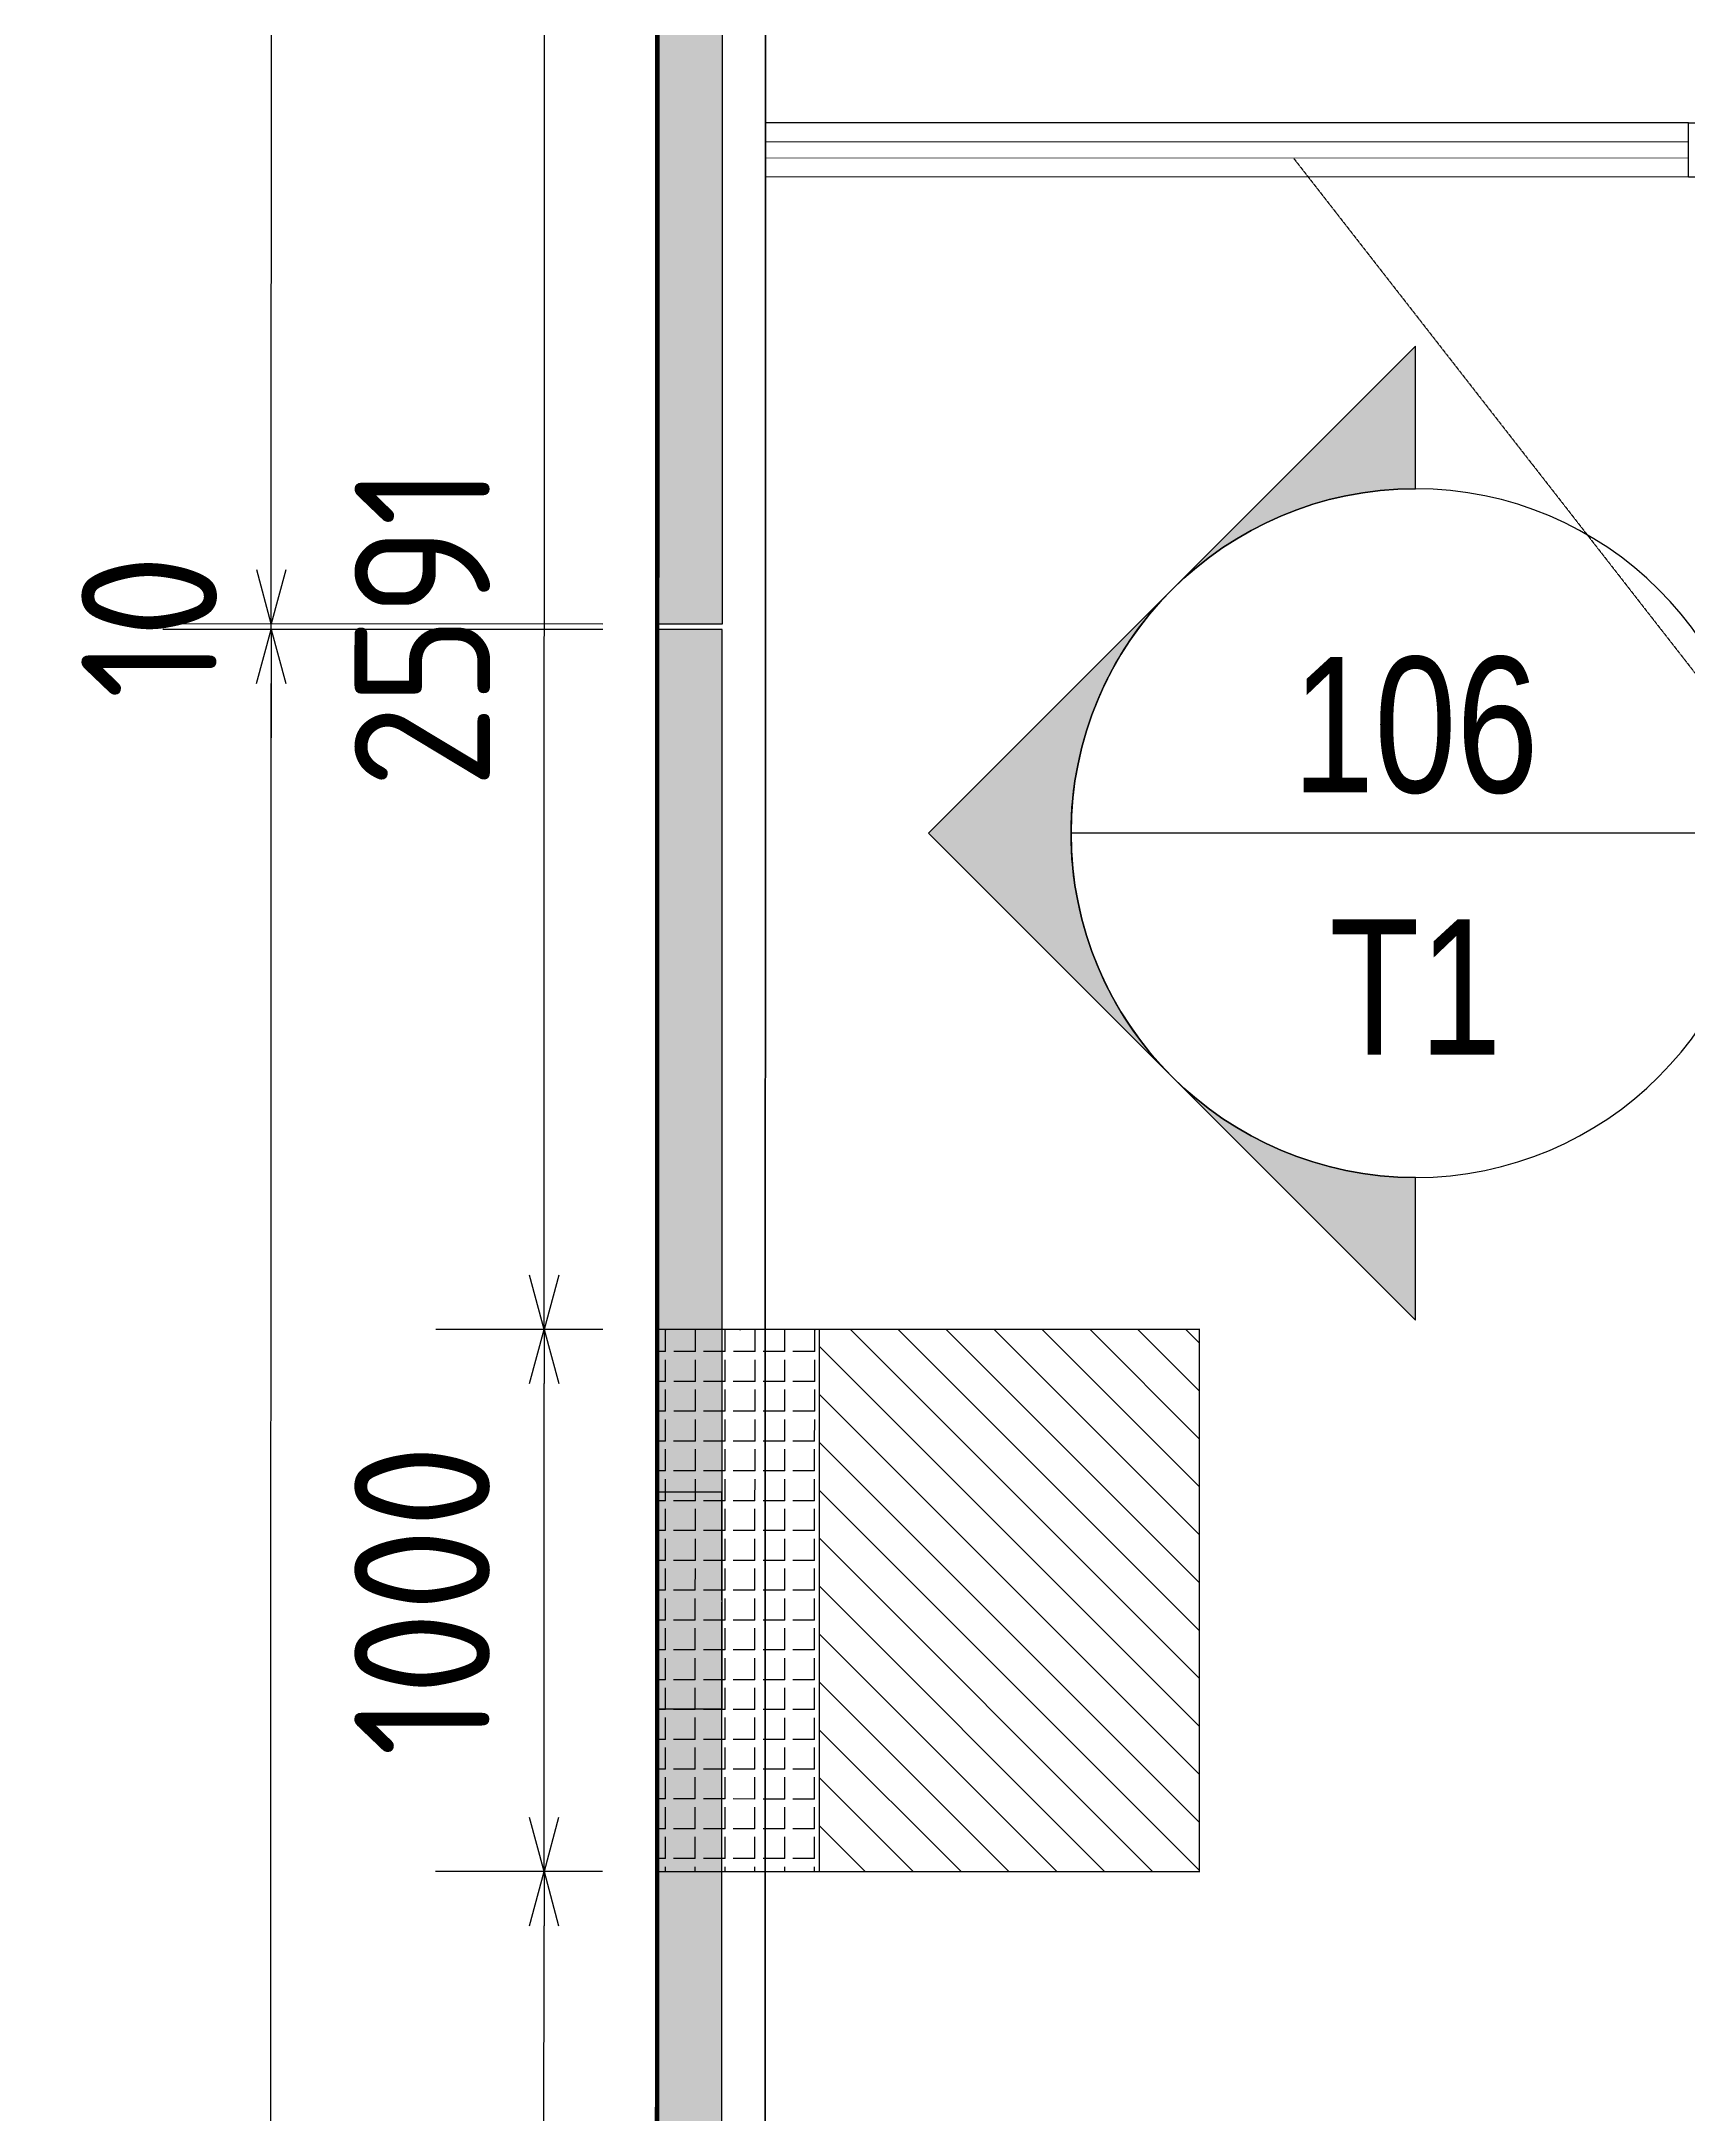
# Model space of a CAD drawing. Header units: centimetres. Extents: x -6122352 to 4157695, y -1694241 to 1947892.
# Drawn here: x 146221 to 149258, y -164948 to -161125 of the extents above; entities that cross this region are included whole.
import ezdxf
from ezdxf.enums import TextEntityAlignment as Align
from ezdxf.xclip import XClip

# ---------------------------------------------------------------- set-up
doc = ezdxf.new("R2010")
doc.units = ezdxf.units.CM
doc.header["$MEASUREMENT"] = 0
doc.header["$XCLIPFRAME"] = 2
doc.header["$PDMODE"] = 66
doc.header["$PDSIZE"] = 100
doc.linetypes.add('DASHED2', pattern=[0.375, 0.25, -0.125])
for name, color, linetype in [('00-MI-DIM', 7, 'Continuous'), ('@MI-FOOTINGS', 7, 'Continuous'), ('@MI-MEP', 7, 'Continuous'), ('@MI-REF LAYER', 7, 'Continuous'), ('@MI-TYPE-01', 30, 'Continuous'), ('@MI-TYPE-02', 6, 'Continuous'), ('B_TH_6', 7, 'Continuous')]:
    doc.layers.add(name, color=color, linetype=linetype)
for name, color, linetype, lineweight, true_color in [('08-Compound Wall-3', 5, 'Continuous', 25, 0x0000ff), ('23585-XR-AR-DAMAC PLOT LIMITS$0$1-End units', 7, 'Continuous', 5, 0xf8991e), ('23585-XR-AR-DAMAC PLOT LIMITS$0$1-Open Space', 7, 'Continuous', 5, 0x90cf5a)]:
    doc.layers.add(name, color=color, linetype=linetype, lineweight=lineweight, true_color=true_color)
doc.layers.add('23585-XR-AR-END-GROUND FLOOR$0$A-LOVR-PLAN', color=251, linetype='Continuous', lineweight=9)
doc.layers.add('A-ANNO-TEXT', color=3, linetype='Continuous', lineweight=25)
doc.styles.add('Arial Narrow', font='ARIALN.TTF', dxfattribs={"width": 0.95, "height": 500})
doc.styles.add('Schueco-BEMSTIL', font='isocpeur.ttf', dxfattribs={"width": 0.9})
doc.styles.get("Standard").update_dxf_attribs({"font": 'arial.ttf'})
doc.dimstyles.new('LEADER', dxfattribs={"dimtxt": 0.18, "dimasz": 0.25, "dimexe": 0.18, "dimexo": 0.0625, "dimgap": 0.09, "dimtad": 0, "dimtih": 1, "dimtoh": 1, "dimdec": 4, "dimzin": 0, "dimdsep": 46, "dimtxsty": 'Standard', "dimblk": 'DOT', "dimcen": 0.09, "dimadec": 0, "dimazin": 0, "dimtfac": 1, "dimtdec": 4, "dimtofl": 0, "dimtmove": 0, "dimatfit": 3, "dimldrblk": 'DOT', "dimfxl": 1, "dimtolj": 1, "dimtzin": 0, "dimarcsym": 0})
doc.dimstyles.new('MI- JWC-TXT-2.5 MM', dxfattribs={"dimscale": 1.5, "dimtxt": 2.5, "dimasz": 1, "dimexe": 2, "dimexo": 1, "dimgap": 1, "dimtad": 1, "dimdec": 0, "dimdsep": 46, "dimtxsty": 'Schueco-BEMSTIL', "dimblk": 'OPEN30', "dimcen": 0, "dimdle": 2, "dimclrd": 140, "dimclre": 8, "dimclrt": 40, "dimadec": 0, "dimazin": 2, "dimtfac": 1, "dimtdec": 0, "dimtix": 1, "dimtmove": 2, "dimatfit": 3, "dimldrblk": 'OPEN', "dimfxl": 2, "dimlwd": -1, "dimlwe": -1, "dimarcsym": 0})

# ---------------------------------------------------------------- blocks, each defined once
blk = doc.blocks.new('23585-XR-AR-BOUNDARY WALLS AND SETBACKS')
at = {"layer": '@MI-TYPE-01'}
for p, q in [((496620.1729, 2768887.6775), (496602.5512, 2768903.8232)), ((496602.4161, 2768903.6757), (496620.1115, 2768887.4625))]:
    blk.add_line(p, q, dxfattribs=at)
blk = doc.blocks.new('A$C9d9485f6')
at = {"layer": 'A-ANNO-TEXT', "rotation": 312.4881850805905}
blk.add_blockref('23585-XR-AR-BOUNDARY WALLS AND SETBACKS', (-2377088.5348, -1504219.2521), dxfattribs=at)
blk = doc.blocks.new('23585-XR-AR-DAMAC PLOT LIMITS')
at = {"layer": '23585-XR-AR-DAMAC PLOT LIMITS$0$1-End units', "color": 251, "true_color": 0x636466}
blk.add_lwpolyline([(496626.2945, 2768894.2103), (496620.1115, 2768887.4625), (496602.4161, 2768903.6757), (496608.5993, 2768910.4239)], close=True, dxfattribs=at)
at = {"layer": '23585-XR-AR-DAMAC PLOT LIMITS$0$1-Open Space', "color": 251, "true_color": 0x636466}
blk.add_lwpolyline([(496620.1115, 2768887.4625), (496637.8063, 2768871.2483), (496635.7795, 2768869.0365), (496618.0851, 2768885.2507), (496600.3893, 2768901.4637), (496602.4161, 2768903.6757)], close=True, dxfattribs=at)
blk = doc.blocks.new('A$Cf093b529')
at = {"layer": 'A-ANNO-TEXT'}
blk.add_blockref('23585-XR-AR-DAMAC PLOT LIMITS', (-495391.9901, -2768603.4419), dxfattribs=at)
blk = doc.blocks.new('A$C711b571c')
at = {"color": 1, "true_color": 0xeb0000, "const_width": 0.008}
blk.add_lwpolyline([(54.3021, -0.0005), (54.3025, -24.0004), (45.1499, -24.0003), (39.1498, -24.0002), (33.1498, -24.0002), (27.1498, -24.0002), (21.1498, -24.0002), (15.1499, -24.0001), (9.1499, -24.0001), (0, -24), (0, 0), (9.15, -0.0002), (15.1501, -0.0002), (21.1501, -0.0002), (27.1498, -0.0002), (33.1498, -0.0002), (39.1498, -0.0002), (45.1499, -0.0003)], close=True, dxfattribs=at)
blk = doc.blocks.new('XR-AR-END-SETTING OUT PLAN')
at = {"layer": '08-Compound Wall-3'}
for p, q in [((1900, 10600), (-523.3, 10600)), ((1900, 10500), (-523.3, 10500))]:
    blk.add_line(p, q, dxfattribs=at)
blk.add_lwpolyline([(1950, 10600), (1900, 10600), (1900, 10500), (1950, 10500)], close=True, dxfattribs=at)
at = {"layer": '23585-XR-AR-END-GROUND FLOOR$0$A-LOVR-PLAN'}
blk.add_lwpolyline([(1900, 10600), (1900, 10500)], dxfattribs=at)
blk.add_lwpolyline([(1900, 10535), (1900, 10565), (-523.3, 10565), (-523.3, 10535)], close=True, dxfattribs=at)
blk = doc.blocks.new('END UNIT')
at = {"xscale": 0.001, "yscale": 0.001, "zscale": 0.001}
blk.add_blockref('XR-AR-END-SETTING OUT PLAN', (-9.1502, 0), dxfattribs=at)
blk = doc.blocks.new('TH_6')
at = {"xscale": -1}
blk.add_blockref('END UNIT', (495838.3054, 2769163.9966), dxfattribs=at)
blk = doc.blocks.new('23585-XR-AR-MALDIVE-3$0$TH_6')
at = {"layer": 'B_TH_6', "xscale": 1.000019685734281, "yscale": 1.000019685734281, "zscale": 1.000019685734281}
blk.add_blockref('TH_6', (-9.7602, -54.513), dxfattribs=at)
blk = doc.blocks.new('_Dot')
at = {"color": 0, "linetype": 'ByBlock', "lineweight": -2}
blk.add_line((-0.5, 0), (-1, 0), dxfattribs=at)
at = {"color": 0, "linetype": 'ByBlock', "const_width": 0.5}
blk.add_lwpolyline([(-0.25, 0, 1), (0.25, 0, 1)], format="xyb", close=True, dxfattribs=at)
blk = doc.blocks.new('A$C041ab15c')
at = {"color": 1, "true_color": 0xeb0000, "const_width": 0.008}
blk.add_lwpolyline([(54.3021, -0.0005), (54.3025, -24.0004), (45.1499, -24.0003), (39.1498, -24.0002), (33.1498, -24.0002), (27.1498, -24.0002), (21.1498, -24.0002), (15.1499, -24.0001), (9.1499, -24.0001), (0, -24), (0, 0), (9.15, -0.0002), (15.1501, -0.0002), (21.1501, -0.0002), (27.1498, -0.0002), (33.1498, -0.0002), (39.1498, -0.0002), (45.1499, -0.0003)], close=True, dxfattribs=at)
blk = doc.blocks.new('RCC COPING')
at = {"layer": '@MI-TYPE-01', "transparency": 33554679}
h = blk.add_hatch(color=8, dxfattribs=at)
h.dxf.hatch_style = 1
h.paths.add_polyline_path([(60, 200), (-60, 200), (-60, -200), (60, -200)])
at = {"layer": '@MI-TYPE-01', "color": 30}
blk.add_lwpolyline([(-60, 200), (60, 200), (60, -200), (-60, -200)], close=True, dxfattribs=at)
blk = doc.blocks.new('31309MM')
at = {"layer": '@MI-TYPE-01', "transparency": 33554679}
h = blk.add_hatch(color=30, dxfattribs=at)
h.dxf.hatch_style = 1
h.paths.add_polyline_path([(0, 120), (5581.9, 120), (5581.9, 0), (0, 0)])
h.paths.add_polyline_path([(5591.9, 0), (12764, 0), (12764, 120), (5591.9, 120)])
h.paths.add_polyline_path([(12774, 120), (18355.6, 120), (18355.6, -0.2), (12774, -0.2)])
h.paths.add_polyline_path([(18365.7, -0.2), (23537.4, -0.2), (23537.4, 120), (18365.7, 120)])
h.paths.add_polyline_path([(23547.4, 120), (30719.5, 120), (30719.5, 0), (23547.4, 0)])
h.paths.add_polyline_path([(30729.5, 0), (36309.3, 0), (36309.3, 120), (30729.5, 120)])
at = {"layer": '@MI-TYPE-01', "color": 30}
for points in [[(23547.4, 120), (30719.5, 120), (30719.5, 0), (23547.4, 0)], [(30729.5, 0), (36309.3, 0), (36309.3, 120), (30729.5, 120)]]:
    blk.add_lwpolyline(points, close=True, dxfattribs=at)
at = {"layer": '@MI-TYPE-01', "color": 240, "true_color": 0xed1f24, "rotation": 89.95700707059105}
blk.add_blockref('RCC COPING', (28928.8, 60.2), dxfattribs=at)
blk = doc.blocks.new('A$Ceca04276')
at = {"layer": '@MI-TYPE-01', "color": 30, "rotation": 89.98971944707202}
blk.add_blockref('31309MM', (0.5, 9.9), dxfattribs=at)
blk = doc.blocks.new('T1-FOOTING')
at = {"transparency": 33554679}
h = blk.add_hatch(dxfattribs=at)
h.set_pattern_fill('ANGLE', color=256, scale=500)
h.set_pattern_definition([(0, (0, 0), (0, 137.5), [100, -37.5]), (90, (0, 0), (-137.5, 8e-15), [100, -37.5])])
h.paths.add_polyline_path([(-500, -300), (500, -300), (500, 0), (-500, 0)])
h.paths.add_polyline_path([(-499.75, -299.75), (499.75, -299.75), (499.75, -0.25), (-499.75, -0.25)], flags=16)
h = blk.add_hatch(dxfattribs=at)
h.set_pattern_fill('ANGLE', color=8, scale=200)
h.set_pattern_definition([(0, (0, 0), (0, 55), [40, -15]), (90, (0, 0), (-55, 3e-15), [40, -15])])
h.paths.add_polyline_path([(500, -300), (500, 0), (-500, 0), (-500, -300)])
h = blk.add_hatch(dxfattribs=at)
h.set_pattern_fill('ANSI31', color=8, scale=500)
h.paths.add_polyline_path([(500, -1000), (500, -300), (-500, -300), (-500, -1000)])
at = {"layer": '@MI-TYPE-01', "color": 240, "linetype": 'DASHED2', "true_color": 0xed1f24}
blk.add_line((-500, -300), (500, -300), dxfattribs=at)
at = {"layer": '@MI-TYPE-01', "color": 240, "true_color": 0xed1f24, "const_width": 2.5}
blk.add_lwpolyline([(-500, 0), (500, 0), (500, -1000), (-500, -1000)], close=True, dxfattribs=at)
blk = doc.blocks.new('_Open30')
at = {"color": 0, "linetype": 'ByBlock', "lineweight": -2}
for p, q in [((-1, 0.268), (0, 0)), ((0, 0), (-1, -0.268)), ((0, 0), (-1, 0))]:
    blk.add_line(p, q, dxfattribs=at)
blk = doc.blocks.new('*D1029')
at = {"layer": '00-MI-DIM', "color": 8, "transparency": 16777216}
for p, q in [((147255.6, -162209), (146444.2, -162208.9)), ((147254.4, -169381.1), (146443, -169381))]:
    blk.add_line(p, q, dxfattribs=at)
at = {"layer": '00-MI-DIM', "color": 140, "transparency": 16777216}
blk.add_line((146643, -169281), (146644.2, -162308.9), dxfattribs=at)
at = {"layer": 'Defpoints', "color": 0, "transparency": 16777216}
for p in [(146644.2, -162208.9), (147355.6, -162209), (147354.4, -169381.1)]:
    blk.add_point(p, dxfattribs=at)
at = {"layer": '00-MI-DIM', "color": 140, "transparency": 16777216, "xscale": 100, "yscale": 100, "zscale": 100}
for p, rotation in [((146644.2, -162208.9), 89.989953765515), ((146643, -169381), 269.989953765515)]:
    blk.add_blockref('_Open30', p, dxfattribs=dict(at, rotation=rotation))
at = {"layer": '00-MI-DIM', "color": 40, "transparency": 16777216, "insert": (146418.6, -165794.9), "char_height": 250, "attachment_point": 5, "rotation": 89.99, "style": 'Schueco-BEMSTIL'}
blk.add_mtext('7172', dxfattribs=at)
blk = doc.blocks.new('_Open')
at = {"color": 0, "linetype": 'ByBlock', "lineweight": -2}
for p, q in [((-1, 0.2), (0, 0)), ((-1, -0.2), (0, 0)), ((0, 0), (-1, 0))]:
    blk.add_line(p, q, dxfattribs=at)
blk = doc.blocks.new('*D1030')
at = {"layer": '00-MI-DIM', "color": 140, "transparency": 16777216}
for p, q in [((146644.3, -162098.9), (146644.3, -161998.9)), ((146644.2, -162208.9), (146644.3, -162198.9)), ((146644.2, -162308.9), (146644.2, -162408.9))]:
    blk.add_line(p, q, dxfattribs=at)
at = {"layer": '00-MI-DIM', "color": 8, "transparency": 16777216}
for p, q in [((147255.6, -162209), (146444.2, -162208.9)), ((147255.6, -162199), (146444.3, -162198.9))]:
    blk.add_line(p, q, dxfattribs=at)
at = {"layer": 'Defpoints', "color": 0, "transparency": 16777216}
for p in [(146644.3, -162198.9), (147355.6, -162199), (147355.6, -162209)]:
    blk.add_point(p, dxfattribs=at)
at = {"layer": '00-MI-DIM', "color": 140, "transparency": 16777216, "xscale": 100, "yscale": 100, "zscale": 100}
for p, rotation in [((146644.3, -162198.9), 269.989953765515), ((146644.2, -162208.9), 89.98995376551498)]:
    blk.add_blockref('_Open30', p, dxfattribs=dict(at, rotation=rotation))
at = {"layer": '00-MI-DIM', "color": 40, "transparency": 16777216, "insert": (146419.2, -162203.9), "char_height": 250, "attachment_point": 5, "rotation": 89.99, "style": 'Schueco-BEMSTIL'}
blk.add_mtext('10', dxfattribs=at)
blk = doc.blocks.new('*D1031')
at = {"layer": '00-MI-DIM', "color": 8, "transparency": 16777216}
for p, q in [((147256.8, -156619.2), (146445.2, -156619.1)), ((147255.6, -162199), (146444.3, -162198.9))]:
    blk.add_line(p, q, dxfattribs=at)
at = {"layer": '00-MI-DIM', "color": 140, "transparency": 16777216}
blk.add_line((146644.3, -162098.9), (146645.2, -156719.1), dxfattribs=at)
at = {"layer": 'Defpoints', "color": 0, "transparency": 16777216}
for p in [(146645.2, -156619.1), (147356.8, -156619.2), (147355.6, -162199)]:
    blk.add_point(p, dxfattribs=at)
at = {"layer": '00-MI-DIM', "color": 140, "transparency": 16777216, "xscale": 100, "yscale": 100, "zscale": 100}
for p, rotation in [((146645.2, -156619.1), 89.989953765515), ((146644.3, -162198.9), 269.989953765515)]:
    blk.add_blockref('_Open30', p, dxfattribs=dict(at, rotation=rotation))
at = {"layer": '00-MI-DIM', "color": 40, "transparency": 16777216, "insert": (146419.7, -159409), "char_height": 250, "attachment_point": 5, "rotation": 89.99, "style": 'Schueco-BEMSTIL'}
blk.add_mtext('5580', dxfattribs=at)
blk = doc.blocks.new('*D1017')
at = {"layer": '@MI-TYPE-02', "color": 8, "transparency": 16777216}
for p, q in [((147255.3, -164499.7), (146947.4, -164499.7)), ((147254.8, -167090.6), (146946.9, -167090.5))]:
    blk.add_line(p, q, dxfattribs=at)
at = {"layer": '@MI-TYPE-02', "color": 140, "transparency": 16777216}
blk.add_line((147146.9, -166990.5), (147147.3, -164599.7), dxfattribs=at)
at = {"layer": 'Defpoints', "color": 0, "transparency": 16777216}
for p in [(147147.4, -164499.7), (147355.3, -164499.7), (147354.8, -167090.6)]:
    blk.add_point(p, dxfattribs=at)
at = {"layer": '@MI-TYPE-02', "color": 140, "transparency": 16777216, "xscale": 100, "yscale": 100, "zscale": 100}
for p, rotation in [((147147.4, -164499.7), 89.98984397145455), ((147146.9, -167090.5), 269.9898439714545)]:
    blk.add_blockref('_Open30', p, dxfattribs=dict(at, rotation=rotation))
at = {"layer": '@MI-TYPE-02', "color": 40, "transparency": 16777216, "insert": (146922.1, -165795.1), "char_height": 250, "attachment_point": 5, "rotation": 89.9898, "style": 'Schueco-BEMSTIL'}
blk.add_mtext('2591', dxfattribs=at)
blk = doc.blocks.new('*D1018')
at = {"layer": '@MI-TYPE-02', "color": 8, "transparency": 16777216}
for p, q in [((147255.6, -163499.7), (146947.5, -163499.7)), ((147255.3, -164499.7), (146947.4, -164499.7))]:
    blk.add_line(p, q, dxfattribs=at)
at = {"layer": '@MI-TYPE-02', "color": 140, "transparency": 16777216}
blk.add_line((147147.4, -164399.7), (147147.5, -163599.7), dxfattribs=at)
at = {"layer": 'Defpoints', "color": 0, "transparency": 16777216}
for p in [(147147.5, -163499.7), (147355.6, -163499.7), (147355.3, -164499.7)]:
    blk.add_point(p, dxfattribs=at)
at = {"layer": '@MI-TYPE-02', "color": 140, "transparency": 16777216, "xscale": 100, "yscale": 100, "zscale": 100}
for p, rotation in [((147147.5, -163499.7), 89.98984397145455), ((147147.4, -164499.7), 269.9898439714545)]:
    blk.add_blockref('_Open30', p, dxfattribs=dict(at, rotation=rotation))
at = {"layer": '@MI-TYPE-02', "color": 40, "transparency": 16777216, "insert": (146922.4, -163999.7), "char_height": 250, "attachment_point": 5, "rotation": 89.9898, "style": 'Schueco-BEMSTIL'}
blk.add_mtext('1000', dxfattribs=at)
blk = doc.blocks.new('*D1019')
at = {"layer": '@MI-TYPE-02', "color": 8, "transparency": 16777216}
for p, q in [((147256, -160908.3), (146948, -160908.3)), ((147255.6, -163499.7), (146947.5, -163499.7))]:
    blk.add_line(p, q, dxfattribs=at)
at = {"layer": '@MI-TYPE-02', "color": 140, "transparency": 16777216}
blk.add_line((147147.5, -163399.7), (147148, -161008.3), dxfattribs=at)
at = {"layer": 'Defpoints', "color": 0, "transparency": 16777216}
for p in [(147148, -160908.3), (147356, -160908.3), (147355.6, -163499.7)]:
    blk.add_point(p, dxfattribs=at)
at = {"layer": '@MI-TYPE-02', "color": 140, "transparency": 16777216, "xscale": 100, "yscale": 100, "zscale": 100}
for p, rotation in [((147148, -160908.3), 89.98984397145455), ((147147.5, -163499.7), 269.9898439714545)]:
    blk.add_blockref('_Open30', p, dxfattribs=dict(at, rotation=rotation))
at = {"layer": '@MI-TYPE-02', "color": 40, "transparency": 16777216, "insert": (146922.8, -162204), "char_height": 250, "attachment_point": 5, "rotation": 89.9898, "style": 'Schueco-BEMSTIL'}
blk.add_mtext('2591', dxfattribs=at)
blk = doc.blocks.new('*U3662')
h = blk.add_hatch(color=94)
edge = h.paths.add_edge_path()
edge.add_line((0, 6.35), (0, 8.98))
edge.add_line((0, 8.98), (8.98, 0))
edge.add_line((8.98, 0), (0, -8.98))
edge.add_line((0, -8.98), (0, -6.35))
edge.add_arc((0, 0), 6.35, 270, 450)
at = {"color": 94}
blk.add_line((-6.35, 0), (6.35, 0), dxfattribs=at)
blk.add_lwpolyline([(0, 6.35), (0, 8.98), (8.98, 0), (0, -8.98), (0, -6.35, 1)], format="xyb", close=True, dxfattribs=at)
blk.add_lwpolyline([(4.49, -4.49, 0.414214), (4.49, 4.49), (8.98, 0), (4.49, -4.49)], format="xyb", close=True)
blk.add_circle((0, 0), 6.35, dxfattribs=at)
at = {"style": 'Arial Narrow', "width": 0.95, "flags": 8}
blk.add_attdef('VIEWNUMBER', text='', height=2.5, dxfattribs=at).set_placement((0, 0), align=Align.BOTTOM_CENTER)
blk.add_attdef('SHEETNUMBER', text='', height=2.5, dxfattribs=at).set_placement((0, -1.588), align=Align.TOP_CENTER)

msp = doc.modelspace()

# ---------------------------------------------------------------- block references
at = {"layer": '@MI-MEP', "color": 10, "xscale": 1000, "yscale": 1000, "zscale": 1000, "rotation": 179.9905626783327}
msp.add_blockref('A$C711b571c', (201656.25006, -174783.93907), dxfattribs=at)
at = {"layer": '@MI-REF LAYER', "xscale": 1000, "yscale": 1000, "zscale": 1000}
msp.add_blockref('A$C9d9485f6', (-23958.95046, 48155.57226), dxfattribs=at)
at = {"layer": '@MI-REF LAYER', "xscale": 1000, "yscale": 1000, "zscale": 1000, "rotation": 312.4882903633292}
msp.add_blockref('A$Cf093b529', (-891608.73293, 539022.72011), dxfattribs=at)
at = {"layer": '@MI-TYPE-02', "xscale": -1, "rotation": 359.9795117387576}
msp.add_blockref('A$Ceca04276', (147350.64768, -192938.48375), dxfattribs=at)

# ---------------------------------------------------------------- dimensions: what is measured, and where the dimension line sits
at = {"layer": '00-MI-DIM'}
dim = msp.add_linear_dim(base=(146645.22848, -156619.08563), p1=(147355.63955, -162199.03682), p2=(147356.78315, -156619.2104), angle=89.98995377, dimstyle='MI- JWC-TXT-2.5 MM', dxfattribs=at)
dim.commit()
dim.dimension.update_dxf_attribs({"geometry": '*D1031', "text_midpoint": (146419.7393, -159408.95941)})
for base, p1, p2, picture, middle in [((146644.25011, -162198.91208), (147355.63777, -162209.03682), (147355.63955, -162199.03682), '*D1030', (146644.24924, -162203.91208)), ((146644.24836, -162208.91208), (147354.36, -169381.14433), (147355.63777, -162209.03682), '*D1029', (146643.61958, -165794.96584))]:
    dim = msp.add_linear_dim(base=base, p1=p1, p2=p2, angle=89.98995377, dimstyle='MI- JWC-TXT-2.5 MM', dxfattribs=at)
    dim.commit()
    dim.dimension.update_dxf_attribs({"geometry": picture, "text_midpoint": middle, "dimtype": 160})
at = {"layer": '@MI-TYPE-02'}
for base, p1, p2, picture, middle in [((147147.98722, -160908.29746), (147355.55649, -163499.73935), (147356.01086, -160908.33433), '*D1019', (147147.75755, -162203.99997)), ((147147.52788, -163499.70248), (147355.32998, -164499.73933), (147355.55649, -163499.73935), '*D1018', (147147.43925, -163999.70247)), ((147147.35062, -164499.70246), (147354.76668, -167090.58233), (147355.32998, -164499.73933), '*D1017', (147147.121, -165795.12397))]:
    dim = msp.add_linear_dim(base=base, p1=p1, p2=p2, angle=89.98984397, dimstyle='MI- JWC-TXT-2.5 MM', dxfattribs=at)
    dim.commit()
    dim.dimension.update_dxf_attribs({"geometry": picture, "text_midpoint": middle, "dimtype": 160})

# ---------------------------------------------------------------- next in the draw order: block references
at = {"layer": '@MI-REF LAYER'}
ref = msp.add_blockref('23585-XR-AR-MALDIVE-3$0$TH_6', (496470287.62316, 2768928042.14645), dxfattribs=dict(at, xscale=1000, yscale=1000, zscale=1000, rotation=179.9901620352055))
XClip(ref).set_block_clipping_path([(495793.2155548502, 2769187.9369901186), (495793.2169750989, 2769163.9974125745), (495847.2586643086, 2769163.9971258836), (495847.2579624881, 2769187.9370612334), (495838.3188655199, 2769187.8966883179), (495832.3187208367, 2769187.8968356531), (495826.3187141446, 2769187.8968359823), (495820.3187054312, 2769187.8968305429), (495814.3189793034, 2769187.8968236684), (495808.3189702737, 2769187.8968236437), (495802.3189610406, 2769187.8968233746)])

# ---------------------------------------------------------------- next in the draw order: block references
at = {"layer": '00-MI-DIM'}
ref = msp.add_blockref('*U3662', (148754.06836, -162584.61947), dxfattribs=dict(at, xscale=-100, yscale=100, zscale=100))
ref.add_attrib('VIEWNUMBER', '106', dxfattribs={"layer": '0', "height": 250, "style": 'Arial Narrow', "width": 0.95}).set_placement((148754.06836, -162584.61947), align=Align.BOTTOM_CENTER)
ref.add_attrib('SHEETNUMBER', 'T1', dxfattribs={"layer": '0', "height": 250, "style": 'Arial Narrow', "width": 0.95}).set_placement((148754.06836, -162743.36947), align=Align.TOP_CENTER)
at = {"layer": '@MI-FOOTINGS', "color": 240, "true_color": 0xed1f24, "rotation": 89.98995376478538}
msp.add_blockref('T1-FOOTING', (147355.46882, -163999.73935), dxfattribs=at)
at = {"layer": '@MI-REF LAYER', "color": 10, "xscale": 1000, "yscale": 1000, "zscale": 1000, "rotation": 179.9893265042863}
msp.add_blockref('A$C041ab15c', (201656.16472, -174783.93905), dxfattribs=at)

# ---------------------------------------------------------------- next in the draw order: leaders
at = {"layer": '@MI-REF LAYER', "linetype": 'DASHED2'}
msp.add_leader([(148529.1694, -161339.56847, 157.46104), (151721.14171, -165433.6915, 157.46104)], dimstyle='LEADER', dxfattribs=at)

doc.saveas('drawing.dxf')
